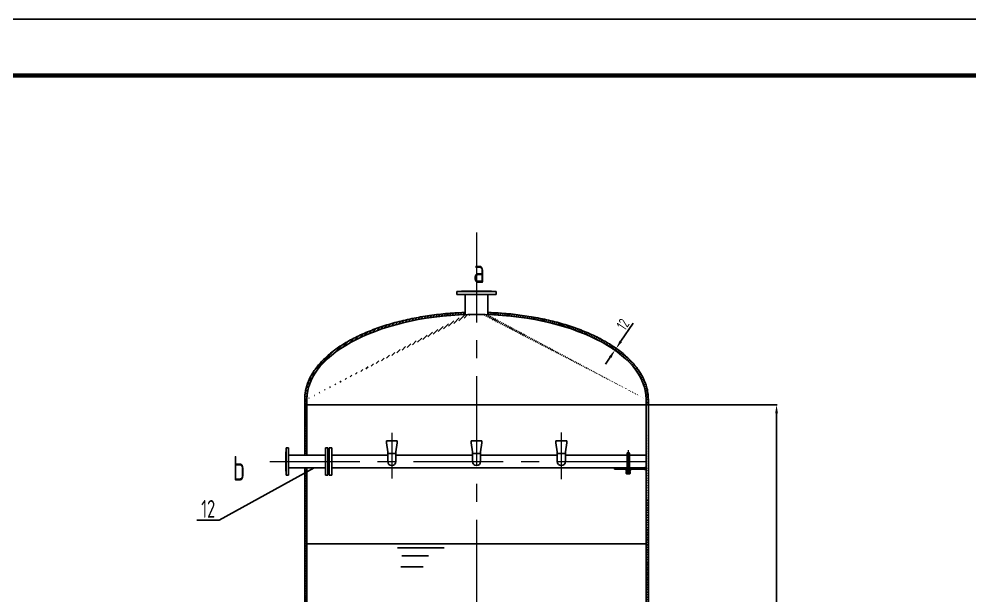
# Model space of a CAD drawing. Header units: millimetres. Extents: x -698490 to -638799, y 1500932 to 3009043.
# Drawn here: x -683365 to -676635, y 1513651 to 1517732 of the extents above; entities that cross this region are included whole.
import ezdxf

# ---------------------------------------------------------------- set-up
doc = ezdxf.new("R2010")
doc.units = ezdxf.units.MM
doc.header["$LTSCALE"] = 100
doc.header["$MEASUREMENT"] = 0
doc.linetypes.add('CENTER', pattern=[50.8, 31.75, -6.35, 6.35, -6.35])
doc.layers.get('0').update_dxf_attribs({"linetype": 'CONTINUOUS'})
doc.layers.get('DEFPOINTS').update_dxf_attribs({"linetype": 'CONTINUOUS'})
for name, color, linetype, lineweight in [('中心线虚线', 1, 'CENTER', 13), ('图框线层', 1, 'CONTINUOUS', 60), ('标注', 3, 'CONTINUOUS', 15), ('设备', 4, 'CONTINUOUS', 25)]:
    doc.layers.add(name, color=color, linetype=linetype, lineweight=lineweight)
doc.styles.get("Standard").update_dxf_attribs({"font": 'tssdeng.shx', "width": 0.7, "bigfont": 'hztxt.shx'})
doc.styles.add('尺寸标注', font='Tssdeng.shx', dxfattribs={"width": 0.7, "bigfont": 'hztxt.shx'})
doc.dimstyles.new('ISO-100', dxfattribs={"dimtxt": 80, "dimasz": 60, "dimexe": 5, "dimexo": 5, "dimgap": 15, "dimtad": 1, "dimdec": 0, "dimzin": 0, "dimdsep": 46, "dimtxsty": 'Standard', "dimcen": 0, "dimadec": 0, "dimazin": 0, "dimtfac": 1, "dimtdec": 0, "dimtofl": 0, "dimtmove": 0, "dimatfit": 3, "dimfxl": 0, "dimtolj": 1, "dimtzin": 0, "dimarcsym": 0})

# ---------------------------------------------------------------- blocks, each defined once
blk = doc.blocks.new('*D17')
at = {"layer": 'DEFPOINTS', "color": 0, "ltscale": 0.5, "transparency": 16777216}
for p in [(-678911.2, 1515001.6), (-678927.2, 1507501.6), (-678003.9, 1507501.6)]:
    blk.add_point(p, dxfattribs=at)
at = {"layer": '标注', "color": 0, "lineweight": -2, "ltscale": 0.5, "transparency": 16777216}
for p, q in [((-678906.2, 1515001.6), (-677998.9, 1515001.6)), ((-678003.9, 1514941.6), (-678003.9, 1507561.6)), ((-678922.2, 1507501.6), (-677998.9, 1507501.6))]:
    blk.add_line(p, q, dxfattribs=at)
at = {"layer": '标注', "color": 0, "ltscale": 0.5, "transparency": 16777216}
for points in [[(-678013.9, 1514941.6), (-677993.9, 1514941.6), (-678003.9, 1515001.6)], [(-678013.9, 1507561.6), (-677993.9, 1507561.6), (-678003.9, 1507501.6)]]:
    blk.add_solid(points, dxfattribs=at)
at = {"layer": '标注', "color": 0, "ltscale": 0.5, "transparency": 16777216, "insert": (-678058.9, 1511251.6), "char_height": 80, "attachment_point": 5, "rotation": 90}
blk.add_mtext('\\A1;7500', dxfattribs=at)
blk = doc.blocks.new('*D16')
at = {"layer": 'DEFPOINTS', "color": 0, "ltscale": 0.5, "transparency": 16777216}
for p in [(-679155.7, 1515413.1), (-679164.6, 1515399.9), (-679139.2, 1515402.1)]:
    blk.add_point(p, dxfattribs=at)
at = {"layer": '标注', "color": 0, "lineweight": -2, "ltscale": 0.5, "transparency": 16777216}
for p, q in [((-679105.8, 1515451.9), (-679019.6, 1515580.3)), ((-679151.5, 1515410.4), (-679135.1, 1515399.3)), ((-679160.4, 1515397.1), (-679144, 1515386)), ((-679181.6, 1515339), (-679215.1, 1515289.2))]:
    blk.add_line(p, q, dxfattribs=at)
at = {"layer": '标注', "color": 0, "ltscale": 0.5, "transparency": 16777216}
for points in [[(-679114.1, 1515457.5), (-679097.5, 1515446.3), (-679139.2, 1515402.1)], [(-679189.9, 1515344.6), (-679173.3, 1515333.5), (-679148.2, 1515388.8)]]:
    blk.add_solid(points, dxfattribs=at)
at = {"layer": '标注', "color": 0, "ltscale": 0.5, "transparency": 16777216, "insert": (-679091.6, 1515571.7), "char_height": 80, "attachment_point": 5, "rotation": 56.10742}
blk.add_mtext('\\A1;12', dxfattribs=at)

msp = doc.modelspace()

# ---------------------------------------------------------------- hatches: boundary and pattern name
at = {"layer": '设备', "ltscale": 0.5}
h = msp.add_hatch(dxfattribs=at)
h.set_pattern_fill('ANSI31', color=256, scale=100)
edge = h.paths.add_edge_path()
edge.add_ellipse((-680127.2, 1515041.6), major_axis=(-1200, 0), ratio=0.5, start_angle=273.79863, end_angle=360, ccw=False)
edge.add_line((-680206.7, 1515640.3), (-680206.7, 1515656.3))
edge.add_spline(control_points=[(-680206.7, 1515656.3), (-680209.4, 1515656.2), (-680212, 1515656.1), (-680258.8, 1515654.4), (-680302.8, 1515651.6), (-680389.9, 1515643.6), (-680432.9, 1515638.4), (-680517.8, 1515625.6), (-680559.5, 1515618.1), (-680641, 1515600.7), (-680680.8, 1515590.9), (-680758.2, 1515569.2), (-680795.7, 1515557.3), (-680867.9, 1515531.4), (-680902.6, 1515517.5), (-680968.8, 1515487.7), (-681000.3, 1515471.9), (-681059.7, 1515438.7), (-681087.7, 1515421.2), (-681139.6, 1515384.7), (-681163.7, 1515365.7), (-681207.5, 1515326.4), (-681227.4, 1515306.1), (-681262.6, 1515264.4), (-681278, 1515243), (-681304.1, 1515199.2), (-681314.7, 1515176.9), (-681331.2, 1515131.6), (-681336.9, 1515108.7), (-681342.2, 1515071), (-681343.2, 1515056.3), (-681343.2, 1515041.6)], knot_values=[4.778247, 4.778247, 4.778247, 4.778247, 4.784876, 4.784876, 4.894769, 4.894769, 5.004662, 5.004662, 5.114556, 5.114556, 5.224449, 5.224449, 5.334342, 5.334342, 5.444235, 5.444235, 5.554129, 5.554129, 5.664022, 5.664022, 5.773915, 5.773915, 5.883809, 5.883809, 5.993702, 5.993702, 6.103595, 6.103595, 6.213488, 6.213488, 6.283185, 6.283185, 6.283185, 6.283185], degree=3, periodic=0)
edge.add_line((-681343.2, 1515041.6), (-681343.2, 1515001.6))
edge.add_line((-681343.2, 1515001.6), (-681327.2, 1515001.6))
edge.add_line((-681327.2, 1515001.6), (-681327.2, 1515041.6))
edge = h.paths.add_edge_path()
edge.add_spline(control_points=[(-678911.2, 1515041.6), (-678911.2, 1515056.7), (-678912.3, 1515071.8), (-678916.6, 1515101.8), (-678919.8, 1515116.8), (-678928.4, 1515146.5), (-678933.7, 1515161.2), (-678949.9, 1515198.3), (-678962.1, 1515220.3), (-678991.1, 1515263.5), (-679007.9, 1515284.6), (-679046, 1515325.6), (-679067.2, 1515345.5), (-679113.7, 1515383.9), (-679139, 1515402.4), (-679193.5, 1515437.9), (-679222.6, 1515454.9), (-679284.3, 1515487.1), (-679316.8, 1515502.3), (-679385.1, 1515530.8), (-679420.7, 1515544.1), (-679494.6, 1515568.7), (-679532.9, 1515580), (-679611.7, 1515600.3), (-679652.2, 1515609.4), (-679734.9, 1515625.3), (-679777.1, 1515632.1), (-679862.7, 1515643.4), (-679906.1, 1515647.8), (-679982.4, 1515653.5), (-680015, 1515655.2), (-680047.7, 1515656.3)], knot_values=[3.141593, 3.141593, 3.141593, 3.141593, 3.213149, 3.213149, 3.284706, 3.284706, 3.356263, 3.356263, 3.466156, 3.466156, 3.57605, 3.57605, 3.685943, 3.685943, 3.795836, 3.795836, 3.90573, 3.90573, 4.015623, 4.015623, 4.125516, 4.125516, 4.235409, 4.235409, 4.345303, 4.345303, 4.455196, 4.455196, 4.565089, 4.565089, 4.646531, 4.646531, 4.646531, 4.646531], degree=3, periodic=0)
edge.add_line((-680047.7, 1515656.3), (-680047.7, 1515640.3))
edge.add_ellipse((-680127.2, 1515041.6), major_axis=(-1200, 0), ratio=0.5, start_angle=180, end_angle=266.20137, ccw=False)
edge.add_line((-678927.2, 1515041.6), (-678927.2, 1515001.6))
edge.add_line((-678927.2, 1515001.6), (-678911.2, 1515001.6))
edge.add_line((-678911.2, 1515001.6), (-678911.2, 1515041.6))
h = msp.add_hatch(dxfattribs=at)
h.set_pattern_fill('ANSI31', color=256, scale=100, angle=90)
edge = h.paths.add_edge_path()
edge.add_line((-678927.2, 1515013), (-678927.2, 1513541.6))
edge.add_line((-678911.2, 1515011.3), (-678911.2, 1509766.6))
h = msp.add_hatch(dxfattribs=at)
h.set_pattern_fill('ANSI31', color=256, scale=100, angle=90)
edge = h.paths.add_edge_path()
edge.add_line((-678927.2, 1513541.6), (-678927.2, 1508520.9))
edge.add_line((-678911.2, 1515011.3), (-678911.2, 1509766.6))
h = msp.add_hatch(dxfattribs=at)
h.set_pattern_fill('ANSI31', color=256, scale=100, angle=90)
h.paths.add_polyline_path([(-681327.2, 1515001.6), (-681343.2, 1515001.6), (-681343.2, 1514646.1), (-681327.2, 1514646.1)])
h = msp.add_hatch(dxfattribs=at)
h.set_pattern_fill('ANSI31', color=256, scale=100, angle=90)
edge = h.paths.add_edge_path()
edge.add_line((-681343.2, 1514557.1), (-681343.2, 1513126.4))
edge.add_line((-681327.2, 1508520.9), (-681327.2, 1513541.6))
edge.add_line((-681327.2, 1514557.1), (-681327.2, 1513541.6))
at = {"layer": '设备'}
h = msp.add_hatch(dxfattribs=at)
h.set_pattern_fill('ANSI31', color=256, scale=100, style=0)
h.set_pattern_definition([(45, (-837471.641, 1597827.66), (-8.8388348, 8.8388348), [])])
h.paths.add_polyline_path([(-679061.8, 1514557.1), (-679149.7, 1514557.1), (-679149.7, 1514547.1), (-679061.8, 1514547.1)])
h.paths.add_polyline_path([(-678927.2, 1514557.1), (-679045.8, 1514557.1), (-679045.8, 1514547.1), (-678927.2, 1514547.1)])
h = msp.add_hatch(dxfattribs=at)
h.set_pattern_fill('ANSI37', color=256, style=0)
h.set_pattern_definition([(45, (-848190.42478, 1606014.97415), (-0.08838834765, 0.08838834765), []), (135, (-848190.42478, 1606014.97415), (-0.08838834765, -0.08838834765), [])])
h.paths.add_polyline_path([(-678927.2, 1514565.5), (-678937, 1514557.1), (-678927.2, 1514557.1)])
h.paths.add_polyline_path([(-678927.2, 1514547.1), (-678937.3, 1514547.1), (-678927.2, 1514539.5)])

# ---------------------------------------------------------------- linework, layer by layer
for p, q in [((-681277.2, 1514557.1), (-681948.6, 1514186.5)), ((-681327.2, 1514020), (-678927.2, 1514020))]:
    msp.add_line(p, q)
at = {"color": 1}
msp.add_line((-681948.6, 1514186.5), (-682106.4, 1514186.5), dxfattribs=at)
at = {"color": 3}
for p, q in [((-680686, 1513989.9), (-680355.6, 1513989.9)), ((-680656.4, 1513935.1), (-680466.6, 1513935.1)), ((-680662.1, 1513856.5), (-680504.6, 1513856.5))]:
    msp.add_line(p, q, dxfattribs=at)
msp.add_lwpolyline([(-690095.7, 1500931.8), (-666335.7, 1500931.8), (-666335.7, 1517731.8), (-690095.7, 1517731.8)], close=True)
at = {"layer": '中心线虚线', "ltscale": 0.2}
for p, q in [((-680127.2, 1516221), (-680127.2, 1507457)), ((-680727.2, 1514804.6), (-680727.2, 1514482)), ((-679527.2, 1514807.6), (-679527.2, 1514475.9)), ((-679053.8, 1514681.8), (-679053.8, 1514512.8)), ((-681589.3, 1514601.6), (-678927.2, 1514601.6))]:
    msp.add_line(p, q, dxfattribs=at)
at = {"layer": '图框线层'}
msp.add_lwpolyline([(-689095.7, 1501331.8), (-666735.7, 1501331.8), (-666735.7, 1517331.8), (-689095.7, 1517331.8)], close=True, dxfattribs=at)
at = {"layer": '设备'}
for p, q in [((-680267.2, 1515783.6), (-680267.2, 1515804.6)), ((-679987.2, 1515804.6), (-680267.2, 1515804.6)), ((-679987.2, 1515783.6), (-680267.2, 1515783.6)), ((-680235.2, 1515804.6), (-680232.2, 1515807.6)), ((-680022.2, 1515807.6), (-680232.2, 1515807.6)), ((-680224.8, 1515807.6), (-680127.2, 1515807.6)), ((-680206.7, 1515783.6), (-680206.7, 1515640.3)), ((-680029.7, 1515807.6), (-680127.2, 1515807.6)), ((-680047.7, 1515783.6), (-680047.7, 1515640.3)), ((-680019.2, 1515804.6), (-680022.2, 1515807.6)), ((-679987.2, 1515783.6), (-679987.2, 1515804.6)), ((-681343.2, 1515041.6), (-681343.2, 1515001.6)), ((-681343.2, 1515030.6), (-681343.2, 1514646.1)), ((-681327.2, 1515041.6), (-681327.2, 1515001.6)), ((-681327.2, 1515030.6), (-681327.2, 1514646.1)), ((-678927.2, 1515041.6), (-678927.2, 1515001.6)), ((-678927.2, 1515013), (-678927.2, 1513541.6)), ((-678911.2, 1515041.6), (-678911.2, 1515001.6)), ((-678911.2, 1515011.3), (-678911.2, 1509766.6)), ((-681343.2, 1515001.6), (-678911.2, 1515001.6)), ((-680765.2, 1514747.6), (-680689.2, 1514747.6)), ((-680765.2, 1514747.6), (-680765.2, 1514735)), ((-680689.2, 1514747.6), (-680689.2, 1514735)), ((-680165.2, 1514747.6), (-680089.2, 1514747.6)), ((-680165.2, 1514747.6), (-680165.2, 1514735)), ((-680089.2, 1514747.6), (-680089.2, 1514735)), ((-679565.2, 1514747.6), (-679489.2, 1514747.6)), ((-679565.2, 1514747.6), (-679565.2, 1514735)), ((-679489.2, 1514747.6), (-679489.2, 1514735)), ((-681474.2, 1514672.1), (-681477.2, 1514669.1)), ((-681477.2, 1514669.1), (-681477.2, 1514534.1)), ((-681457.2, 1514699.1), (-681474.2, 1514699.1)), ((-681474.2, 1514699.1), (-681474.2, 1514504.1)), ((-681457.2, 1514699.1), (-681457.2, 1514504.1)), ((-681197.2, 1514699.1), (-681180.2, 1514699.1)), ((-681197.2, 1514699.1), (-681197.2, 1514504.1)), ((-681180.2, 1514699.1), (-681180.2, 1514504.1)), ((-681180.2, 1514672.1), (-681177.2, 1514669.1)), ((-681177.2, 1514669.1), (-681177.2, 1514534.1)), ((-681169.1, 1514672.1), (-681172.1, 1514669.1)), ((-681172.1, 1514669.1), (-681172.1, 1514534.1)), ((-681152.1, 1514699.1), (-681169.1, 1514699.1)), ((-681169.1, 1514699.1), (-681169.1, 1514504.1)), ((-681152.1, 1514699.1), (-681152.1, 1514504.1)), ((-680755.7, 1514671.3), (-680765.2, 1514735)), ((-680755.7, 1514671.3), (-680755.7, 1514658.6)), ((-680689.2, 1514735), (-680698.7, 1514671.3)), ((-680698.7, 1514671.3), (-680698.7, 1514658.6)), ((-680155.7, 1514671.3), (-680165.2, 1514735)), ((-680155.7, 1514671.3), (-680155.7, 1514658.6)), ((-680089.2, 1514735), (-680098.7, 1514671.3)), ((-680098.7, 1514671.3), (-680098.7, 1514658.6)), ((-679555.7, 1514671.3), (-679565.2, 1514735)), ((-679555.7, 1514671.3), (-679555.7, 1514658.6)), ((-679489.2, 1514735), (-679498.7, 1514671.3)), ((-679498.7, 1514671.3), (-679498.7, 1514658.6)), ((-681457.2, 1514646.1), (-681197.2, 1514646.1)), ((-681152.1, 1514646.1), (-680755.7, 1514646.1)), ((-680698.7, 1514658.6), (-680755.7, 1514658.6)), ((-680755.7, 1514658.6), (-680755.7, 1514601.6)), ((-680698.7, 1514658.6), (-680755.7, 1514658.6)), ((-680698.7, 1514658.6), (-680755.7, 1514658.6)), ((-680698.7, 1514658.6), (-680698.7, 1514601.6)), ((-680698.7, 1514646.1), (-680155.7, 1514646.1)), ((-680098.7, 1514658.6), (-680155.7, 1514658.6)), ((-680155.7, 1514658.6), (-680155.7, 1514601.6)), ((-680098.7, 1514658.6), (-680155.7, 1514658.6)), ((-680098.7, 1514658.6), (-680155.7, 1514658.6)), ((-680098.7, 1514658.6), (-680098.7, 1514601.6)), ((-680098.7, 1514646.1), (-679555.7, 1514646.1)), ((-679498.7, 1514658.6), (-679555.7, 1514658.6)), ((-679555.7, 1514658.6), (-679555.7, 1514601.6)), ((-679498.7, 1514658.6), (-679555.7, 1514658.6)), ((-679498.7, 1514658.6), (-679555.7, 1514658.6)), ((-679498.7, 1514658.6), (-679498.7, 1514601.6)), ((-679498.7, 1514646.1), (-679061.8, 1514646.1)), ((-679061.8, 1514658.1), (-679061.8, 1514517.2)), ((-679045.8, 1514658.1), (-679045.8, 1514517.2)), ((-679045.8, 1514646.1), (-678927.2, 1514646.1)), ((-681474.2, 1514531.1), (-681477.2, 1514534.1)), ((-681457.2, 1514557.1), (-681197.2, 1514557.1)), ((-681343.2, 1514557.1), (-681343.2, 1513126.4)), ((-681327.2, 1514557.1), (-681327.2, 1513541.6)), ((-681180.2, 1514531.1), (-681177.2, 1514534.1)), ((-681169.1, 1514531.1), (-681172.1, 1514534.1)), ((-681152.1, 1514557.1), (-678927.2, 1514557.1)), ((-679149.7, 1514557.1), (-679149.7, 1514547.1)), ((-679061.8, 1514547.1), (-679149.7, 1514547.1)), ((-679073.7, 1514546.8), (-679073.7, 1514543.8)), ((-679033.7, 1514543.8), (-679073.7, 1514543.8)), ((-679067.3, 1514540.8), (-679067.3, 1514538.8)), ((-679067.3, 1514538.8), (-679067.3, 1514537.1)), ((-679067.3, 1514531.5), (-679067.3, 1514537.1)), ((-679064.5, 1514543.8), (-679043, 1514543.8)), ((-679061.8, 1514538.8), (-679061.8, 1514541.8)), ((-679061.8, 1514531), (-679061.8, 1514538.8)), ((-678927.2, 1514557.1), (-679045.8, 1514557.1)), ((-678929.1, 1514547.1), (-679045.8, 1514547.1)), ((-679045.8, 1514538.8), (-679045.8, 1514541.3)), ((-679045.8, 1514531.5), (-679045.8, 1514538.8)), ((-679040.3, 1514538.8), (-679040.3, 1514541.3)), ((-679040.3, 1514531.5), (-679040.3, 1514538.8)), ((-679033.7, 1514546.8), (-679033.7, 1514543.8)), ((-678937.3, 1514547.1), (-678927.2, 1514539.5)), ((-678937, 1514557.1), (-678927.2, 1514565.5)), ((-681457.2, 1514504.1), (-681474.2, 1514504.1)), ((-681197.2, 1514504.1), (-681180.2, 1514504.1)), ((-681152.1, 1514504.1), (-681169.1, 1514504.1)), ((-679067.3, 1514516.7), (-679067.3, 1514526.5)), ((-679042.8, 1514529), (-679064.8, 1514529)), ((-679042.8, 1514514.2), (-679064.8, 1514514.2)), ((-679040.3, 1514516.7), (-679040.3, 1514526.5))]:
    msp.add_line(p, q, dxfattribs=at)
for centre, radius, start, end in [((-679053.8, 1514658.1), 8, 0, 180), ((-679064.5, 1514541), 2.76, 354.80557, 185.19443), ((-679054.2, 1514528.5), 15.3, 56.74885, 120.15556), ((-679064.5, 1514541), 2.76, 354.80557, 14.34933), ((-679043, 1514541), 2.76, 354.80557, 185.19443), ((-679064.5, 1514531.7), 2.76, 174.80557, 5.19443), ((-679064.5, 1514526.2), 2.76, 354.80557, 185.19443), ((-679064.5, 1514517), 2.76, 174.80557, 5.19443), ((-679054.2, 1514544.3), 15.3, 239.84444, 303.25115), ((-679054.2, 1514513.7), 15.3, 56.74885, 120.15556), ((-679054.2, 1514529.5), 15.3, 239.84444, 303.25115), ((-679043, 1514531.7), 2.76, 174.80557, 5.19443), ((-679043, 1514526.2), 2.76, 354.80557, 185.19443), ((-679043, 1514517), 2.76, 174.80557, 5.19443)]:
    msp.add_arc(centre, radius, start, end, dxfattribs=at)
for centre, major_axis, ratio in [((-680127.2, 1515041.6), (-1200, 0), 0.5), ((-680727.2, 1514601.6), (28.5, 0), 1), ((-680127.2, 1514601.6), (28.5, 0), 1), ((-679527.2, 1514601.6), (28.5, 0), 1)]:
    msp.add_ellipse(centre, major_axis=major_axis, ratio=ratio, start_param=3.141593, end_param=6.283185, dxfattribs=at)
for points, knots in [([(-680206.7, 1515656.3), (-680209.4, 1515656.2), (-680212, 1515656.1), (-680258.8, 1515654.4), (-680302.8, 1515651.6), (-680389.9, 1515643.6), (-680432.9, 1515638.4), (-680517.8, 1515625.6), (-680559.5, 1515618.1), (-680641, 1515600.7), (-680680.8, 1515590.9), (-680758.2, 1515569.2), (-680795.7, 1515557.3), (-680867.9, 1515531.4), (-680902.6, 1515517.5), (-680968.8, 1515487.7), (-681000.3, 1515471.9), (-681059.7, 1515438.7), (-681087.7, 1515421.2), (-681139.6, 1515384.7), (-681163.7, 1515365.7), (-681207.5, 1515326.4), (-681227.4, 1515306.1), (-681262.6, 1515264.4), (-681278, 1515243), (-681304.1, 1515199.2), (-681314.7, 1515176.9), (-681331.2, 1515131.6), (-681336.9, 1515108.7), (-681342.2, 1515071), (-681343.2, 1515056.3), (-681343.2, 1515041.6)], [4.778247, 4.778247, 4.778247, 4.778247, 4.784876, 4.784876, 4.894769, 4.894769, 5.004662, 5.004662, 5.114556, 5.114556, 5.224449, 5.224449, 5.334342, 5.334342, 5.444235, 5.444235, 5.554129, 5.554129, 5.664022, 5.664022, 5.773915, 5.773915, 5.883809, 5.883809, 5.993702, 5.993702, 6.103595, 6.103595, 6.213488, 6.213488, 6.283185, 6.283185, 6.283185, 6.283185]), ([(-678911.2, 1515041.6), (-678911.2, 1515056.7), (-678912.3, 1515071.8), (-678916.6, 1515101.8), (-678919.8, 1515116.8), (-678928.4, 1515146.5), (-678933.7, 1515161.2), (-678949.9, 1515198.3), (-678962.1, 1515220.3), (-678991.1, 1515263.5), (-679007.9, 1515284.6), (-679046, 1515325.6), (-679067.2, 1515345.5), (-679113.7, 1515383.9), (-679139, 1515402.4), (-679193.5, 1515437.9), (-679222.6, 1515454.9), (-679284.3, 1515487.1), (-679316.8, 1515502.3), (-679385.1, 1515530.8), (-679420.7, 1515544.1), (-679494.6, 1515568.7), (-679532.9, 1515580), (-679611.7, 1515600.3), (-679652.2, 1515609.4), (-679734.9, 1515625.3), (-679777.1, 1515632.1), (-679862.7, 1515643.4), (-679906.1, 1515647.8), (-679982.4, 1515653.5), (-680015, 1515655.2), (-680047.7, 1515656.3)], [3.141593, 3.141593, 3.141593, 3.141593, 3.213149, 3.213149, 3.284706, 3.284706, 3.356263, 3.356263, 3.466156, 3.466156, 3.57605, 3.57605, 3.685943, 3.685943, 3.795836, 3.795836, 3.90573, 3.90573, 4.015623, 4.015623, 4.125516, 4.125516, 4.235409, 4.235409, 4.345303, 4.345303, 4.455196, 4.455196, 4.565089, 4.565089, 4.646531, 4.646531, 4.646531, 4.646531])]:
    msp.add_open_spline(points, degree=3, knots=knots, dxfattribs=at)

# ---------------------------------------------------------------- texts
at = {"color": 2, "char_height": 175, "width": 375, "attachment_point": 5, "style": '尺寸标注'}
for s, insert in [('a', (-680110.3, 1515952.2)), ('b', (-681808.6, 1514553.8))]:
    msp.add_mtext(s, dxfattribs=dict(at, insert=insert))
at = {"insert": (-682026.5, 1514266.5), "char_height": 125, "width": 375, "attachment_point": 5, "style": '尺寸标注'}
msp.add_mtext('12', dxfattribs=at)

# ---------------------------------------------------------------- dimensions: what is measured, and where the dimension line sits
at = {"layer": '标注', "ltscale": 0.5}
dim = msp.add_aligned_dim(p1=(-679164.6, 1515399.9), p2=(-679155.7, 1515413.1), distance=-19.8, text='12', dimstyle='ISO-100', dxfattribs=at)
dim.commit()
dim.dimension.update_dxf_attribs({"geometry": '*D16', "text_midpoint": (-679091.6, 1515571.7)})
dim = msp.add_linear_dim(base=(-678003.9, 1507501.6), p1=(-678911.2, 1515001.6), p2=(-678927.2, 1507501.6), angle=90, dimstyle='ISO-100', dxfattribs=at)
dim.commit()
dim.dimension.update_dxf_attribs({"geometry": '*D17', "text_midpoint": (-678058.9, 1511251.6)})

doc.saveas('drawing.dxf')
